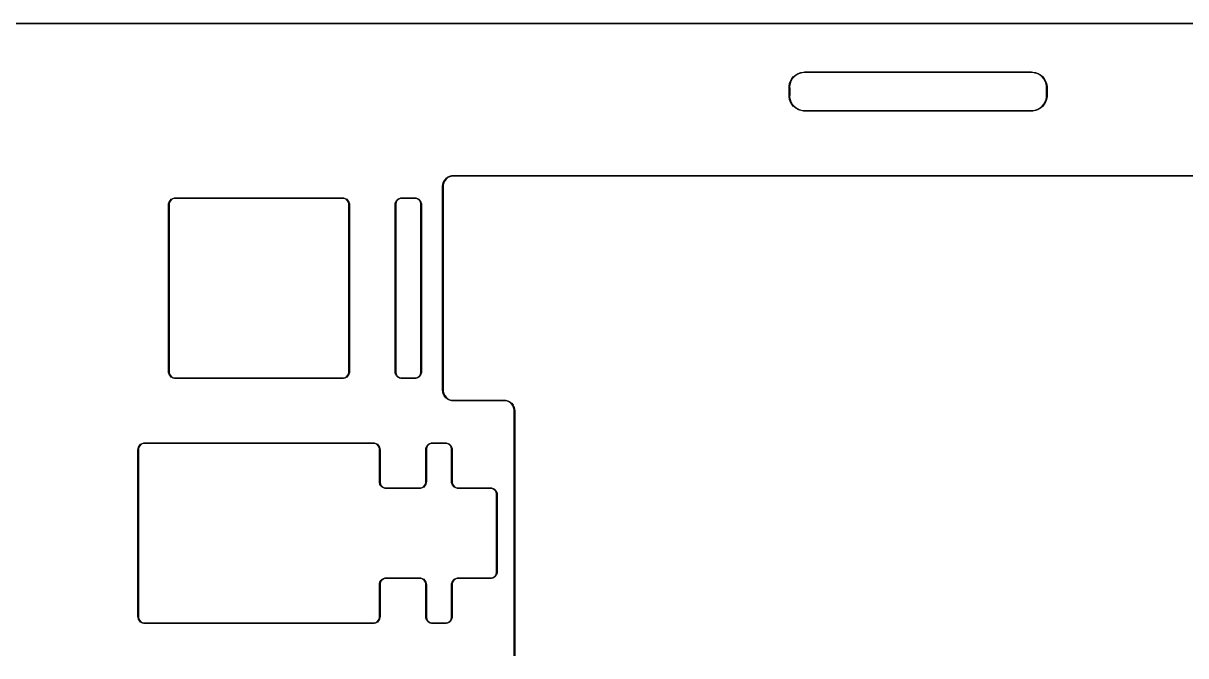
# Model space of a CAD drawing. Extents: x 42 to 403, y -185 to -87.
# Drawn here: x 127.6 to 217.9, y -135.9 to -86.7 of the extents above; entities that cross this region are included whole.
import ezdxf

# ---------------------------------------------------------------- set-up
doc = ezdxf.new("R2010")
doc.units = 0
doc.layers.add('BLACK', color=7, linetype='CONTINUOUS')

msp = doc.modelspace()

# ---------------------------------------------------------------- linework, layer by layer
at = {"layer": 'BLACK', "linetype": 'CONTINUOUS'}
for p, q in [((44.5995, -86.7), (399.601, -86.7)), ((399.601, -86.75), (44.5995, -86.75)), ((187.12, -91.3944), (187.191, -91.1975)), ((187.191, -91.1975), (187.193, -91.1961)), ((187.193, -91.1943), (187.298, -91.0128)), ((187.193, -91.1961), (187.193, -91.1943)), ((187.331, -91.0343), (187.228, -91.2128)), ((187.298, -91.0128), (187.299, -91.0117)), ((187.299, -91.0117), (187.3, -91.0099)), ((187.3, -91.0099), (187.434, -90.8493)), ((187.464, -90.8764), (187.331, -91.0343)), ((187.434, -90.8493), (187.436, -90.8485)), ((187.436, -90.8485), (187.437, -90.8469)), ((187.437, -90.8469), (187.597, -90.7121)), ((187.622, -90.7439), (187.464, -90.8764)), ((187.597, -90.7121), (187.599, -90.7116)), ((187.599, -90.7116), (187.6, -90.7101)), ((187.6, -90.7101), (187.782, -90.6053)), ((187.8, -90.6409), (187.622, -90.7439)), ((187.782, -90.6053), (187.784, -90.6051)), ((187.784, -90.6051), (187.785, -90.6039)), ((187.785, -90.6039), (187.982, -90.5322)), ((187.994, -90.5704), (187.8, -90.6409)), ((187.982, -90.5322), (187.984, -90.5323)), ((187.984, -90.5323), (187.985, -90.5313)), ((187.985, -90.5313), (188.192, -90.4949)), ((188.197, -90.5345), (187.994, -90.5704)), ((188.192, -90.4949), (188.193, -90.4952)), ((188.193, -90.4952), (188.195, -90.4946)), ((188.195, -90.4946), (188.287, -90.4927)), ((188.288, -90.5327), (188.197, -90.5345)), ((188.287, -90.4927), (188.3, -90.4875)), ((188.3, -90.5375), (188.288, -90.5327)), ((188.3, -90.4875), (205.9, -90.4875)), ((205.9, -90.5375), (188.3, -90.5375)), ((205.9, -90.4875), (205.913, -90.4927)), ((205.912, -90.5327), (205.9, -90.5375)), ((206.003, -90.5345), (205.912, -90.5327)), ((205.913, -90.4927), (206.005, -90.4946)), ((206.206, -90.5704), (206.003, -90.5345)), ((206.005, -90.4946), (206.007, -90.4952)), ((206.007, -90.4952), (206.008, -90.4949)), ((206.008, -90.4949), (206.215, -90.5313)), ((206.4, -90.6409), (206.206, -90.5704)), ((206.215, -90.5313), (206.216, -90.5323)), ((206.216, -90.5323), (206.218, -90.5322)), ((206.218, -90.5322), (206.415, -90.6039)), ((206.578, -90.7439), (206.4, -90.6409)), ((206.415, -90.6039), (206.416, -90.6051)), ((206.416, -90.6051), (206.418, -90.6053)), ((206.418, -90.6053), (206.6, -90.7101)), ((206.736, -90.8764), (206.578, -90.7439)), ((206.6, -90.7101), (206.601, -90.7116)), ((206.601, -90.7116), (206.603, -90.7121)), ((206.603, -90.7121), (206.763, -90.8469)), ((206.869, -91.0343), (206.736, -90.8764)), ((206.763, -90.8469), (206.764, -90.8485)), ((206.764, -90.8485), (206.766, -90.8493)), ((206.766, -90.8493), (206.9, -91.0099)), ((206.972, -91.2128), (206.869, -91.0343)), ((206.9, -91.0099), (206.901, -91.0117)), ((206.901, -91.0117), (206.902, -91.0128)), ((206.902, -91.0128), (207.007, -91.1943)), ((207.007, -91.1943), (207.007, -91.1961)), ((207.007, -91.1961), (207.009, -91.1975)), ((207.009, -91.1975), (207.08, -91.3944)), ((187.075, -91.7125), (187.08, -91.6998)), ((187.075, -92.3125), (187.075, -91.7125)), ((187.08, -91.6998), (187.082, -91.6073)), ((187.082, -91.6042), (187.119, -91.3978)), ((187.083, -91.6058), (187.082, -91.6042)), ((187.082, -91.6073), (187.083, -91.6058)), ((187.119, -91.3978), (187.12, -91.3963)), ((187.12, -91.3963), (187.12, -91.3944)), ((187.122, -91.6096), (187.12, -91.701)), ((187.12, -91.701), (187.125, -91.7125)), ((187.158, -91.4065), (187.122, -91.6096)), ((187.125, -91.7125), (187.125, -92.3125)), ((187.228, -91.2128), (187.158, -91.4065)), ((207.042, -91.4065), (206.972, -91.2128)), ((207.078, -91.6096), (207.042, -91.4065)), ((207.075, -91.7125), (207.08, -91.701)), ((207.075, -92.3125), (207.075, -91.7125)), ((207.08, -91.701), (207.078, -91.6096)), ((207.08, -91.3944), (207.08, -91.3963)), ((207.08, -91.3963), (207.081, -91.3978)), ((207.081, -91.3978), (207.118, -91.6042)), ((207.118, -91.6042), (207.117, -91.6058)), ((207.117, -91.6058), (207.118, -91.6073)), ((207.118, -91.6073), (207.12, -91.6998)), ((207.12, -91.6998), (207.125, -91.7125)), ((207.125, -91.7125), (207.125, -92.3125)), ((187.08, -92.3252), (187.075, -92.3125)), ((187.082, -92.4177), (187.08, -92.3252)), ((187.083, -92.4192), (187.082, -92.4177)), ((187.082, -92.4208), (187.083, -92.4192)), ((187.119, -92.6272), (187.082, -92.4208)), ((187.12, -92.6287), (187.119, -92.6272)), ((187.125, -92.3125), (187.12, -92.324)), ((187.12, -92.324), (187.122, -92.4154)), ((187.12, -92.6306), (187.12, -92.6287)), ((187.191, -92.8275), (187.12, -92.6306)), ((187.122, -92.4154), (187.158, -92.6185)), ((187.158, -92.6185), (187.228, -92.8122)), ((187.193, -92.8289), (187.191, -92.8275)), ((187.193, -92.8307), (187.193, -92.8289)), ((187.298, -93.0122), (187.193, -92.8307)), ((187.228, -92.8122), (187.331, -92.9907)), ((187.299, -93.0133), (187.298, -93.0122)), ((187.3, -93.0151), (187.299, -93.0133)), ((187.434, -93.1757), (187.3, -93.0151)), ((187.331, -92.9907), (187.464, -93.1486)), ((206.736, -93.1486), (206.869, -92.9907)), ((206.9, -93.0151), (206.766, -93.1757)), ((206.869, -92.9907), (206.972, -92.8122)), ((206.901, -93.0133), (206.9, -93.0151)), ((206.902, -93.0122), (206.901, -93.0133)), ((207.007, -92.8307), (206.902, -93.0122)), ((206.972, -92.8122), (207.042, -92.6185)), ((207.009, -92.8275), (207.007, -92.8289)), ((207.007, -92.8289), (207.007, -92.8307)), ((207.08, -92.6306), (207.009, -92.8275)), ((207.042, -92.6185), (207.078, -92.4154)), ((207.08, -92.324), (207.075, -92.3125)), ((207.078, -92.4154), (207.08, -92.324)), ((207.081, -92.6272), (207.08, -92.6287)), ((207.08, -92.6287), (207.08, -92.6306)), ((207.118, -92.4208), (207.081, -92.6272)), ((207.118, -92.4177), (207.117, -92.4192)), ((207.117, -92.4192), (207.118, -92.4208)), ((207.12, -92.3252), (207.118, -92.4177)), ((207.125, -92.3125), (207.12, -92.3252)), ((187.436, -93.1765), (187.434, -93.1757)), ((187.437, -93.1781), (187.436, -93.1765)), ((187.597, -93.3129), (187.437, -93.1781)), ((187.464, -93.1486), (187.622, -93.2811)), ((187.599, -93.3134), (187.597, -93.3129)), ((187.6, -93.3149), (187.599, -93.3134)), ((187.782, -93.4197), (187.6, -93.3149)), ((187.622, -93.2811), (187.8, -93.3841)), ((187.784, -93.4199), (187.782, -93.4197)), ((187.785, -93.4211), (187.784, -93.4199)), ((187.982, -93.4928), (187.785, -93.4211)), ((187.8, -93.3841), (187.994, -93.4546)), ((187.984, -93.4927), (187.982, -93.4928)), ((187.985, -93.4937), (187.984, -93.4927)), ((188.192, -93.5301), (187.985, -93.4937)), ((187.994, -93.4546), (188.197, -93.4905)), ((188.193, -93.5298), (188.192, -93.5301)), ((188.195, -93.5304), (188.193, -93.5298)), ((188.287, -93.5323), (188.195, -93.5304)), ((188.197, -93.4905), (188.288, -93.4923)), ((188.3, -93.5375), (188.287, -93.5323)), ((188.288, -93.4923), (188.3, -93.4875)), ((188.3, -93.4875), (205.9, -93.4875)), ((205.9, -93.5375), (188.3, -93.5375)), ((205.9, -93.4875), (205.912, -93.4923)), ((205.913, -93.5323), (205.9, -93.5375)), ((205.912, -93.4923), (206.003, -93.4905)), ((206.005, -93.5304), (205.913, -93.5323)), ((206.003, -93.4905), (206.206, -93.4546)), ((206.007, -93.5298), (206.005, -93.5304)), ((206.008, -93.5301), (206.007, -93.5298)), ((206.215, -93.4937), (206.008, -93.5301)), ((206.206, -93.4546), (206.4, -93.3841)), ((206.216, -93.4927), (206.215, -93.4937)), ((206.218, -93.4928), (206.216, -93.4927)), ((206.415, -93.4211), (206.218, -93.4928)), ((206.4, -93.3841), (206.578, -93.2811)), ((206.416, -93.4199), (206.415, -93.4211)), ((206.418, -93.4197), (206.416, -93.4199)), ((206.6, -93.3149), (206.418, -93.4197)), ((206.578, -93.2811), (206.736, -93.1486)), ((206.601, -93.3134), (206.6, -93.3149)), ((206.603, -93.3129), (206.601, -93.3134)), ((206.763, -93.1781), (206.603, -93.3129)), ((206.764, -93.1765), (206.763, -93.1781)), ((206.766, -93.1757), (206.764, -93.1765)), ((160.168, -99.3496), (160.17, -99.2728)), ((160.17, -99.2728), (160.171, -99.2709)), ((160.171, -99.2689), (160.21, -99.0951)), ((160.171, -99.2709), (160.171, -99.2689)), ((160.21, -99.2759), (160.208, -99.3512)), ((160.21, -99.0951), (160.212, -99.0932)), ((160.249, -99.1062), (160.21, -99.2759)), ((160.212, -99.0908), (160.289, -98.9302)), ((160.212, -99.0932), (160.212, -99.0908)), ((160.324, -98.9496), (160.249, -99.1062)), ((160.289, -98.9302), (160.291, -98.9286)), ((160.291, -98.9264), (160.403, -98.787)), ((160.291, -98.9286), (160.291, -98.9264)), ((160.432, -98.8137), (160.324, -98.9496)), ((160.403, -98.787), (160.405, -98.7859)), ((160.405, -98.7859), (160.406, -98.7838)), ((160.406, -98.7838), (160.545, -98.6727)), ((160.568, -98.7053), (160.432, -98.8137)), ((160.545, -98.6727), (160.547, -98.672)), ((160.547, -98.672), (160.549, -98.6703)), ((160.549, -98.6703), (160.71, -98.5929)), ((160.725, -98.6299), (160.568, -98.7053)), ((160.71, -98.5929), (160.712, -98.5928)), ((160.712, -98.5928), (160.714, -98.5914)), ((160.714, -98.5914), (160.888, -98.5518)), ((160.895, -98.5912), (160.725, -98.6299)), ((160.888, -98.5518), (160.89, -98.5521)), ((160.89, -98.5521), (160.892, -98.5513)), ((160.892, -98.5513), (160.968, -98.5491)), ((160.97, -98.5891), (160.895, -98.5912)), ((160.968, -98.5491), (160.981, -98.5437)), ((160.981, -98.5938), (160.97, -98.5891)), ((160.981, -98.5437), (368.944, -98.5437)), ((368.944, -98.5938), (160.981, -98.5938)), ((160.162, -99.3625), (160.168, -99.3496)), ((160.162, -115.237), (160.162, -99.3625)), ((160.208, -99.3512), (160.212, -99.3625)), ((160.212, -99.3625), (160.212, -115.237)), ((138.875, -100.8), (138.88, -100.787)), ((138.875, -113.8), (138.875, -100.8)), ((138.88, -100.787), (138.882, -100.734)), ((138.882, -100.729), (138.916, -100.603)), ((138.883, -100.732), (138.882, -100.729)), ((138.882, -100.734), (138.883, -100.732)), ((138.916, -100.603), (138.918, -100.6)), ((138.918, -100.598), (138.984, -100.484)), ((138.918, -100.6), (138.918, -100.598)), ((138.922, -100.737), (138.92, -100.789)), ((138.92, -100.789), (138.925, -100.8)), ((138.954, -100.615), (138.922, -100.737)), ((138.925, -100.8), (138.925, -113.8)), ((139.017, -100.506), (138.954, -100.615)), ((138.984, -100.484), (138.986, -100.482)), ((138.986, -100.482), (138.987, -100.48)), ((138.987, -100.48), (139.08, -100.387)), ((139.106, -100.417), (139.017, -100.506)), ((139.08, -100.387), (139.082, -100.386)), ((139.082, -100.386), (139.084, -100.384)), ((139.084, -100.384), (139.198, -100.318)), ((139.215, -100.354), (139.106, -100.417)), ((139.198, -100.318), (139.2, -100.318)), ((139.2, -100.318), (139.203, -100.316)), ((139.203, -100.316), (139.329, -100.282)), ((139.337, -100.322), (139.215, -100.354)), ((139.329, -100.282), (139.332, -100.283)), ((139.332, -100.283), (139.334, -100.282)), ((139.334, -100.282), (139.387, -100.28)), ((139.389, -100.32), (139.337, -100.322)), ((139.387, -100.28), (139.4, -100.275)), ((139.4, -100.325), (139.389, -100.32)), ((139.4, -100.275), (152.4, -100.275)), ((152.4, -100.325), (139.4, -100.325)), ((152.4, -100.275), (152.413, -100.28)), ((152.411, -100.32), (152.4, -100.325)), ((152.463, -100.322), (152.411, -100.32)), ((152.413, -100.28), (152.466, -100.282)), ((152.585, -100.354), (152.463, -100.322)), ((152.466, -100.282), (152.468, -100.283)), ((152.468, -100.283), (152.471, -100.282)), ((152.471, -100.282), (152.597, -100.316)), ((152.694, -100.417), (152.585, -100.354)), ((152.597, -100.316), (152.6, -100.318)), ((152.6, -100.318), (152.602, -100.318)), ((152.602, -100.318), (152.716, -100.384)), ((152.783, -100.506), (152.694, -100.417)), ((152.716, -100.384), (152.718, -100.386)), ((152.718, -100.386), (152.72, -100.387)), ((152.72, -100.387), (152.813, -100.48)), ((152.846, -100.615), (152.783, -100.506)), ((152.813, -100.48), (152.814, -100.482)), ((152.814, -100.482), (152.816, -100.484)), ((152.816, -100.484), (152.882, -100.598)), ((152.878, -100.737), (152.846, -100.615)), ((152.875, -100.8), (152.88, -100.789)), ((152.875, -113.8), (152.875, -100.8)), ((152.88, -100.789), (152.878, -100.737)), ((152.882, -100.598), (152.882, -100.6)), ((152.882, -100.6), (152.884, -100.603)), ((152.884, -100.603), (152.918, -100.729)), ((152.918, -100.729), (152.917, -100.732)), ((152.917, -100.732), (152.918, -100.734)), ((152.918, -100.734), (152.92, -100.787)), ((152.92, -100.787), (152.925, -100.8)), ((152.925, -100.8), (152.925, -113.8)), ((156.475, -100.8), (156.48, -100.787)), ((156.475, -113.8), (156.475, -100.8)), ((156.48, -100.787), (156.482, -100.734)), ((156.482, -100.729), (156.516, -100.603)), ((156.483, -100.732), (156.482, -100.729)), ((156.482, -100.734), (156.483, -100.732)), ((156.516, -100.603), (156.518, -100.6)), ((156.518, -100.598), (156.584, -100.484)), ((156.518, -100.6), (156.518, -100.598)), ((156.522, -100.737), (156.52, -100.789)), ((156.52, -100.789), (156.525, -100.8)), ((156.554, -100.615), (156.522, -100.737)), ((156.525, -100.8), (156.525, -113.8)), ((156.617, -100.506), (156.554, -100.615)), ((156.584, -100.484), (156.586, -100.482)), ((156.586, -100.482), (156.587, -100.48)), ((156.587, -100.48), (156.68, -100.387)), ((156.706, -100.417), (156.617, -100.506)), ((156.68, -100.387), (156.682, -100.386)), ((156.682, -100.386), (156.684, -100.384)), ((156.684, -100.384), (156.798, -100.318)), ((156.815, -100.354), (156.706, -100.417)), ((156.798, -100.318), (156.8, -100.318)), ((156.8, -100.318), (156.803, -100.316)), ((156.803, -100.316), (156.929, -100.282)), ((156.937, -100.322), (156.815, -100.354)), ((156.929, -100.282), (156.932, -100.283)), ((156.932, -100.283), (156.934, -100.282)), ((156.934, -100.282), (156.987, -100.28)), ((156.989, -100.32), (156.937, -100.322)), ((156.987, -100.28), (157, -100.275)), ((157, -100.325), (156.989, -100.32)), ((157, -100.275), (158, -100.275)), ((158, -100.325), (157, -100.325)), ((158, -100.275), (158.013, -100.28)), ((158.011, -100.32), (158, -100.325)), ((158.063, -100.322), (158.011, -100.32)), ((158.013, -100.28), (158.066, -100.282)), ((158.185, -100.354), (158.063, -100.322)), ((158.066, -100.282), (158.068, -100.283)), ((158.068, -100.283), (158.071, -100.282)), ((158.071, -100.282), (158.197, -100.316)), ((158.294, -100.417), (158.185, -100.354)), ((158.197, -100.316), (158.2, -100.318)), ((158.2, -100.318), (158.202, -100.318)), ((158.202, -100.318), (158.316, -100.384)), ((158.383, -100.506), (158.294, -100.417)), ((158.316, -100.384), (158.318, -100.386)), ((158.318, -100.386), (158.32, -100.387)), ((158.32, -100.387), (158.413, -100.48)), ((158.446, -100.615), (158.383, -100.506)), ((158.413, -100.48), (158.414, -100.482)), ((158.414, -100.482), (158.416, -100.484)), ((158.416, -100.484), (158.482, -100.598)), ((158.478, -100.737), (158.446, -100.615)), ((158.475, -100.8), (158.48, -100.789)), ((158.475, -113.8), (158.475, -100.8)), ((158.48, -100.789), (158.478, -100.737)), ((158.482, -100.598), (158.482, -100.6)), ((158.482, -100.6), (158.484, -100.603)), ((158.484, -100.603), (158.518, -100.729)), ((158.518, -100.729), (158.517, -100.732)), ((158.517, -100.732), (158.518, -100.734)), ((158.518, -100.734), (158.52, -100.787)), ((158.52, -100.787), (158.525, -100.8)), ((158.525, -100.8), (158.525, -113.8)), ((138.88, -113.813), (138.875, -113.8)), ((138.882, -113.866), (138.88, -113.813)), ((138.883, -113.868), (138.882, -113.866)), ((138.882, -113.871), (138.883, -113.868)), ((138.916, -113.997), (138.882, -113.871)), ((138.918, -114), (138.916, -113.997)), ((138.918, -114.002), (138.918, -114)), ((138.984, -114.116), (138.918, -114.002)), ((138.925, -113.8), (138.92, -113.811)), ((138.92, -113.811), (138.922, -113.863)), ((138.922, -113.863), (138.954, -113.985)), ((138.954, -113.985), (139.017, -114.094)), ((138.986, -114.118), (138.984, -114.116)), ((138.987, -114.12), (138.986, -114.118)), ((139.08, -114.213), (138.987, -114.12)), ((139.017, -114.094), (139.106, -114.183)), ((139.082, -114.214), (139.08, -114.213)), ((139.084, -114.216), (139.082, -114.214)), ((139.198, -114.282), (139.084, -114.216)), ((139.106, -114.183), (139.215, -114.246)), ((139.2, -114.282), (139.198, -114.282)), ((139.203, -114.284), (139.2, -114.282)), ((139.329, -114.318), (139.203, -114.284)), ((139.215, -114.246), (139.337, -114.278)), ((139.332, -114.317), (139.329, -114.318)), ((139.334, -114.318), (139.332, -114.317)), ((139.387, -114.32), (139.334, -114.318)), ((139.337, -114.278), (139.389, -114.28)), ((139.4, -114.325), (139.387, -114.32)), ((139.389, -114.28), (139.4, -114.275)), ((139.4, -114.275), (152.4, -114.275)), ((152.4, -114.325), (139.4, -114.325)), ((152.4, -114.275), (152.411, -114.28)), ((152.413, -114.32), (152.4, -114.325)), ((152.411, -114.28), (152.463, -114.278)), ((152.466, -114.318), (152.413, -114.32)), ((152.463, -114.278), (152.585, -114.246)), ((152.468, -114.317), (152.466, -114.318)), ((152.471, -114.318), (152.468, -114.317)), ((152.597, -114.284), (152.471, -114.318)), ((152.585, -114.246), (152.694, -114.183)), ((152.6, -114.282), (152.597, -114.284)), ((152.602, -114.282), (152.6, -114.282)), ((152.716, -114.216), (152.602, -114.282)), ((152.694, -114.183), (152.783, -114.094)), ((152.718, -114.214), (152.716, -114.216)), ((152.72, -114.213), (152.718, -114.214)), ((152.813, -114.12), (152.72, -114.213)), ((152.783, -114.094), (152.846, -113.985)), ((152.814, -114.118), (152.813, -114.12)), ((152.816, -114.116), (152.814, -114.118)), ((152.882, -114.002), (152.816, -114.116)), ((152.846, -113.985), (152.878, -113.863)), ((152.88, -113.811), (152.875, -113.8)), ((152.878, -113.863), (152.88, -113.811)), ((152.884, -113.997), (152.882, -114)), ((152.882, -114), (152.882, -114.002)), ((152.918, -113.871), (152.884, -113.997)), ((152.918, -113.866), (152.917, -113.868)), ((152.917, -113.868), (152.918, -113.871)), ((152.92, -113.813), (152.918, -113.866)), ((152.925, -113.8), (152.92, -113.813)), ((156.48, -113.813), (156.475, -113.8)), ((156.482, -113.866), (156.48, -113.813)), ((156.483, -113.868), (156.482, -113.866)), ((156.482, -113.871), (156.483, -113.868)), ((156.516, -113.997), (156.482, -113.871)), ((156.518, -114), (156.516, -113.997)), ((156.518, -114.002), (156.518, -114)), ((156.584, -114.116), (156.518, -114.002)), ((156.525, -113.8), (156.52, -113.811)), ((156.52, -113.811), (156.522, -113.863)), ((156.522, -113.863), (156.554, -113.985)), ((156.554, -113.985), (156.617, -114.094)), ((156.586, -114.118), (156.584, -114.116)), ((156.587, -114.12), (156.586, -114.118)), ((156.68, -114.213), (156.587, -114.12)), ((156.617, -114.094), (156.706, -114.183)), ((156.682, -114.214), (156.68, -114.213)), ((156.684, -114.216), (156.682, -114.214)), ((156.798, -114.282), (156.684, -114.216)), ((156.706, -114.183), (156.815, -114.246)), ((156.8, -114.282), (156.798, -114.282)), ((156.803, -114.284), (156.8, -114.282)), ((156.929, -114.318), (156.803, -114.284)), ((156.815, -114.246), (156.937, -114.278)), ((156.932, -114.317), (156.929, -114.318)), ((156.934, -114.318), (156.932, -114.317)), ((156.987, -114.32), (156.934, -114.318)), ((156.937, -114.278), (156.989, -114.28)), ((157, -114.325), (156.987, -114.32)), ((156.989, -114.28), (157, -114.275)), ((157, -114.275), (158, -114.275)), ((158, -114.325), (157, -114.325)), ((158, -114.275), (158.011, -114.28)), ((158.013, -114.32), (158, -114.325)), ((158.011, -114.28), (158.063, -114.278)), ((158.066, -114.318), (158.013, -114.32)), ((158.063, -114.278), (158.185, -114.246)), ((158.068, -114.317), (158.066, -114.318)), ((158.071, -114.318), (158.068, -114.317)), ((158.197, -114.284), (158.071, -114.318)), ((158.185, -114.246), (158.294, -114.183)), ((158.2, -114.282), (158.197, -114.284)), ((158.202, -114.282), (158.2, -114.282)), ((158.316, -114.216), (158.202, -114.282)), ((158.294, -114.183), (158.383, -114.094)), ((158.318, -114.214), (158.316, -114.216)), ((158.32, -114.213), (158.318, -114.214)), ((158.413, -114.12), (158.32, -114.213)), ((158.383, -114.094), (158.446, -113.985)), ((158.414, -114.118), (158.413, -114.12)), ((158.416, -114.116), (158.414, -114.118)), ((158.482, -114.002), (158.416, -114.116)), ((158.446, -113.985), (158.478, -113.863)), ((158.48, -113.811), (158.475, -113.8)), ((158.478, -113.863), (158.48, -113.811)), ((158.484, -113.997), (158.482, -114)), ((158.482, -114), (158.482, -114.002)), ((158.518, -113.871), (158.484, -113.997)), ((158.518, -113.866), (158.517, -113.868)), ((158.517, -113.868), (158.518, -113.871)), ((158.52, -113.813), (158.518, -113.866)), ((158.525, -113.8), (158.52, -113.813)), ((160.168, -115.25), (160.162, -115.237)), ((160.17, -115.327), (160.168, -115.25)), ((160.171, -115.329), (160.17, -115.327)), ((160.171, -115.331), (160.171, -115.329)), ((160.21, -115.505), (160.171, -115.331)), ((160.212, -115.237), (160.208, -115.249)), ((160.208, -115.249), (160.21, -115.324)), ((160.21, -115.324), (160.249, -115.494)), ((160.212, -115.507), (160.21, -115.505)), ((160.212, -115.509), (160.212, -115.507)), ((160.289, -115.67), (160.212, -115.509)), ((160.249, -115.494), (160.324, -115.65)), ((160.291, -115.671), (160.289, -115.67)), ((160.291, -115.674), (160.291, -115.671)), ((160.403, -115.813), (160.291, -115.674)), ((160.324, -115.65), (160.432, -115.786)), ((160.405, -115.814), (160.403, -115.813)), ((160.406, -115.816), (160.405, -115.814)), ((160.545, -115.927), (160.406, -115.816)), ((160.432, -115.786), (160.568, -115.895)), ((160.547, -115.928), (160.545, -115.927)), ((160.549, -115.93), (160.547, -115.928)), ((160.71, -116.007), (160.549, -115.93)), ((160.568, -115.895), (160.725, -115.97)), ((160.712, -116.007), (160.71, -116.007)), ((160.714, -116.009), (160.712, -116.007)), ((160.888, -116.048), (160.714, -116.009)), ((160.725, -115.97), (160.895, -116.009)), ((160.89, -116.048), (160.888, -116.048)), ((160.892, -116.049), (160.89, -116.048)), ((160.968, -116.051), (160.892, -116.049)), ((160.895, -116.009), (160.97, -116.011)), ((160.981, -116.056), (160.968, -116.051)), ((160.97, -116.011), (160.981, -116.006)), ((160.981, -116.006), (164.95, -116.006)), ((164.95, -116.056), (160.981, -116.056)), ((164.95, -116.006), (164.963, -116.012)), ((164.961, -116.052), (164.95, -116.056)), ((165.037, -116.054), (164.961, -116.052)), ((164.963, -116.012), (165.04, -116.014)), ((165.206, -116.092), (165.037, -116.054)), ((165.04, -116.014), (165.042, -116.015)), ((165.042, -116.015), (165.044, -116.014)), ((165.044, -116.014), (165.217, -116.054)), ((165.363, -116.168), (165.206, -116.092)), ((165.217, -116.054), (165.219, -116.055)), ((165.219, -116.055), (165.222, -116.055)), ((165.222, -116.055), (165.382, -116.133)), ((165.499, -116.276), (165.363, -116.168)), ((165.382, -116.133), (165.384, -116.135)), ((165.384, -116.135), (165.386, -116.135)), ((165.386, -116.135), (165.525, -116.246)), ((165.607, -116.412), (165.499, -116.276)), ((165.525, -116.246), (165.527, -116.248)), ((165.527, -116.248), (165.529, -116.249)), ((165.529, -116.249), (165.64, -116.389)), ((165.683, -116.569), (165.607, -116.412)), ((165.64, -116.389), (165.64, -116.391)), ((165.64, -116.391), (165.642, -116.393)), ((165.642, -116.393), (165.72, -116.553)), ((165.721, -116.738), (165.683, -116.569)), ((165.719, -116.825), (165.723, -116.814)), ((165.719, -135.875), (165.719, -116.825)), ((165.72, -116.553), (165.72, -116.556)), ((165.72, -116.556), (165.721, -116.558)), ((165.721, -116.558), (165.761, -116.731)), ((165.723, -116.814), (165.721, -116.738)), ((165.761, -116.731), (165.76, -116.733)), ((165.76, -116.733), (165.761, -116.735)), ((165.761, -116.735), (165.763, -116.812)), ((165.763, -116.812), (165.769, -116.825)), ((165.769, -116.825), (165.769, -135.875)), ((136.494, -119.85), (136.499, -119.837)), ((136.494, -132.85), (136.494, -119.85)), ((136.499, -119.837), (136.501, -119.784)), ((136.501, -119.779), (136.535, -119.653)), ((136.502, -119.782), (136.501, -119.779)), ((136.501, -119.784), (136.502, -119.782)), ((136.535, -119.653), (136.537, -119.65)), ((136.537, -119.648), (136.603, -119.534)), ((136.537, -119.65), (136.537, -119.648)), ((136.54, -119.787), (136.539, -119.839)), ((136.539, -119.839), (136.544, -119.85)), ((136.573, -119.665), (136.54, -119.787)), ((136.544, -119.85), (136.544, -132.85)), ((136.636, -119.556), (136.573, -119.665)), ((136.603, -119.534), (136.605, -119.532)), ((136.605, -119.532), (136.606, -119.53)), ((136.606, -119.53), (136.699, -119.437)), ((136.725, -119.467), (136.636, -119.556)), ((136.699, -119.437), (136.701, -119.436)), ((136.701, -119.436), (136.703, -119.434)), ((136.703, -119.434), (136.816, -119.368)), ((136.834, -119.404), (136.725, -119.467)), ((136.816, -119.368), (136.819, -119.368)), ((136.819, -119.368), (136.821, -119.366)), ((136.821, -119.366), (136.948, -119.332)), ((136.956, -119.372), (136.834, -119.404)), ((136.948, -119.332), (136.95, -119.333)), ((136.95, -119.333), (136.953, -119.332)), ((136.953, -119.332), (137.006, -119.33)), ((137.007, -119.37), (136.956, -119.372)), ((137.006, -119.33), (137.019, -119.325)), ((137.019, -119.375), (137.007, -119.37)), ((137.019, -119.325), (154.781, -119.325)), ((154.781, -119.375), (137.019, -119.375)), ((154.781, -119.325), (154.794, -119.33)), ((154.793, -119.37), (154.781, -119.375)), ((154.844, -119.372), (154.793, -119.37)), ((154.794, -119.33), (154.847, -119.332)), ((154.966, -119.404), (154.844, -119.372)), ((154.847, -119.332), (154.85, -119.333)), ((154.85, -119.333), (154.852, -119.332)), ((154.852, -119.332), (154.979, -119.366)), ((155.075, -119.467), (154.966, -119.404)), ((154.979, -119.366), (154.981, -119.368)), ((154.981, -119.368), (154.984, -119.368)), ((154.984, -119.368), (155.097, -119.434)), ((155.164, -119.556), (155.075, -119.467)), ((155.097, -119.434), (155.099, -119.436)), ((155.099, -119.436), (155.101, -119.437)), ((155.101, -119.437), (155.194, -119.53)), ((155.227, -119.665), (155.164, -119.556)), ((155.194, -119.53), (155.195, -119.532)), ((155.195, -119.532), (155.197, -119.534)), ((155.197, -119.534), (155.263, -119.648)), ((155.26, -119.787), (155.227, -119.665)), ((155.256, -119.85), (155.261, -119.839)), ((155.256, -122.35), (155.256, -119.85)), ((155.261, -119.839), (155.26, -119.787)), ((155.263, -119.648), (155.263, -119.65)), ((155.263, -119.65), (155.265, -119.653)), ((155.265, -119.653), (155.299, -119.779)), ((155.299, -119.779), (155.298, -119.782)), ((155.298, -119.782), (155.299, -119.784)), ((155.299, -119.784), (155.301, -119.837)), ((155.301, -119.837), (155.306, -119.85)), ((155.306, -119.85), (155.306, -122.35)), ((158.856, -119.85), (158.862, -119.837)), ((158.856, -122.35), (158.856, -119.85)), ((158.862, -119.837), (158.863, -119.784)), ((158.863, -119.784), (158.864, -119.782)), ((158.864, -119.779), (158.898, -119.653)), ((158.864, -119.782), (158.864, -119.779)), ((158.898, -119.653), (158.899, -119.65)), ((158.899, -119.65), (158.9, -119.648)), ((158.9, -119.648), (158.965, -119.534)), ((158.903, -119.787), (158.902, -119.839)), ((158.902, -119.839), (158.906, -119.85)), ((158.936, -119.665), (158.903, -119.787)), ((158.906, -119.85), (158.906, -122.35)), ((158.999, -119.556), (158.936, -119.665)), ((158.965, -119.534), (158.967, -119.532)), ((158.967, -119.532), (158.968, -119.53)), ((158.968, -119.53), (159.061, -119.437)), ((159.088, -119.467), (158.999, -119.556)), ((159.061, -119.437), (159.064, -119.436)), ((159.064, -119.436), (159.065, -119.434)), ((159.065, -119.434), (159.179, -119.368)), ((159.197, -119.404), (159.088, -119.467)), ((159.179, -119.368), (159.182, -119.368)), ((159.182, -119.368), (159.184, -119.366)), ((159.184, -119.366), (159.31, -119.332)), ((159.319, -119.372), (159.197, -119.404)), ((159.31, -119.332), (159.313, -119.333)), ((159.313, -119.333), (159.315, -119.332)), ((159.315, -119.332), (159.368, -119.33)), ((159.37, -119.37), (159.319, -119.372)), ((159.368, -119.33), (159.381, -119.325)), ((159.381, -119.375), (159.37, -119.37)), ((159.381, -119.325), (160.381, -119.325)), ((160.381, -119.375), (159.381, -119.375)), ((160.381, -119.325), (160.394, -119.33)), ((160.393, -119.37), (160.381, -119.375)), ((160.444, -119.372), (160.393, -119.37)), ((160.394, -119.33), (160.447, -119.332)), ((160.566, -119.404), (160.444, -119.372)), ((160.447, -119.332), (160.45, -119.333)), ((160.45, -119.333), (160.452, -119.332)), ((160.452, -119.332), (160.579, -119.366)), ((160.675, -119.467), (160.566, -119.404)), ((160.579, -119.366), (160.581, -119.368)), ((160.581, -119.368), (160.584, -119.368)), ((160.584, -119.368), (160.697, -119.434)), ((160.764, -119.556), (160.675, -119.467)), ((160.697, -119.434), (160.699, -119.436)), ((160.699, -119.436), (160.701, -119.437)), ((160.701, -119.437), (160.794, -119.53)), ((160.827, -119.665), (160.764, -119.556)), ((160.794, -119.53), (160.795, -119.532)), ((160.795, -119.532), (160.797, -119.534)), ((160.797, -119.534), (160.863, -119.648)), ((160.86, -119.787), (160.827, -119.665)), ((160.856, -119.85), (160.861, -119.839)), ((160.856, -122.35), (160.856, -119.85)), ((160.861, -119.839), (160.86, -119.787)), ((160.863, -119.648), (160.863, -119.65)), ((160.863, -119.65), (160.865, -119.653)), ((160.865, -119.653), (160.899, -119.779)), ((160.899, -119.779), (160.898, -119.782)), ((160.898, -119.782), (160.899, -119.784)), ((160.899, -119.784), (160.901, -119.837)), ((160.901, -119.837), (160.906, -119.85)), ((160.906, -119.85), (160.906, -122.35)), ((155.262, -122.363), (155.256, -122.35)), ((155.263, -122.416), (155.262, -122.363)), ((155.264, -122.418), (155.263, -122.416)), ((155.264, -122.421), (155.264, -122.418)), ((155.298, -122.547), (155.264, -122.421)), ((155.299, -122.55), (155.298, -122.547)), ((155.3, -122.552), (155.299, -122.55)), ((155.365, -122.666), (155.3, -122.552)), ((155.306, -122.35), (155.302, -122.361)), ((155.302, -122.361), (155.303, -122.413)), ((155.303, -122.413), (155.336, -122.535)), ((155.336, -122.535), (155.399, -122.644)), ((155.367, -122.668), (155.365, -122.666)), ((155.368, -122.67), (155.367, -122.668)), ((155.461, -122.763), (155.368, -122.67)), ((155.399, -122.644), (155.488, -122.733)), ((155.464, -122.764), (155.461, -122.763)), ((155.465, -122.766), (155.464, -122.764)), ((155.579, -122.832), (155.465, -122.766)), ((155.488, -122.733), (155.597, -122.796)), ((155.597, -122.796), (155.719, -122.828)), ((158.444, -122.828), (158.566, -122.796)), ((158.566, -122.796), (158.675, -122.733)), ((158.697, -122.766), (158.584, -122.832)), ((158.675, -122.733), (158.764, -122.644)), ((158.699, -122.764), (158.697, -122.766)), ((158.701, -122.763), (158.699, -122.764)), ((158.794, -122.67), (158.701, -122.763)), ((158.764, -122.644), (158.827, -122.535)), ((158.795, -122.668), (158.794, -122.67)), ((158.797, -122.666), (158.795, -122.668)), ((158.863, -122.552), (158.797, -122.666)), ((158.827, -122.535), (158.86, -122.413)), ((158.861, -122.361), (158.856, -122.35)), ((158.86, -122.413), (158.861, -122.361)), ((158.865, -122.547), (158.863, -122.55)), ((158.863, -122.55), (158.863, -122.552)), ((158.899, -122.421), (158.865, -122.547)), ((158.899, -122.416), (158.898, -122.418)), ((158.898, -122.418), (158.899, -122.421)), ((158.901, -122.363), (158.899, -122.416)), ((158.906, -122.35), (158.901, -122.363)), ((160.862, -122.363), (160.856, -122.35)), ((160.863, -122.416), (160.862, -122.363)), ((160.864, -122.418), (160.863, -122.416)), ((160.864, -122.421), (160.864, -122.418)), ((160.898, -122.547), (160.864, -122.421)), ((160.899, -122.55), (160.898, -122.547)), ((160.9, -122.552), (160.899, -122.55)), ((160.965, -122.666), (160.9, -122.552)), ((160.906, -122.35), (160.902, -122.361)), ((160.902, -122.361), (160.903, -122.413)), ((160.903, -122.413), (160.936, -122.535)), ((160.936, -122.535), (160.999, -122.644)), ((160.967, -122.668), (160.965, -122.666)), ((160.968, -122.67), (160.967, -122.668)), ((161.061, -122.763), (160.968, -122.67)), ((160.999, -122.644), (161.088, -122.733)), ((161.064, -122.764), (161.061, -122.763)), ((161.065, -122.766), (161.064, -122.764)), ((161.179, -122.832), (161.065, -122.766)), ((161.088, -122.733), (161.197, -122.796)), ((161.197, -122.796), (161.319, -122.828)), ((155.582, -122.832), (155.579, -122.832)), ((155.584, -122.834), (155.582, -122.832)), ((155.71, -122.868), (155.584, -122.834)), ((155.713, -122.867), (155.71, -122.868)), ((155.715, -122.868), (155.713, -122.867)), ((155.768, -122.87), (155.715, -122.868)), ((155.719, -122.828), (155.77, -122.83)), ((155.781, -122.875), (155.768, -122.87)), ((155.77, -122.83), (155.781, -122.825)), ((155.781, -122.825), (158.381, -122.825)), ((158.381, -122.875), (155.781, -122.875)), ((158.381, -122.825), (158.393, -122.83)), ((158.394, -122.87), (158.381, -122.875)), ((158.393, -122.83), (158.444, -122.828)), ((158.447, -122.868), (158.394, -122.87)), ((158.45, -122.867), (158.447, -122.868)), ((158.452, -122.868), (158.45, -122.867)), ((158.579, -122.834), (158.452, -122.868)), ((158.581, -122.832), (158.579, -122.834)), ((158.584, -122.832), (158.581, -122.832)), ((161.182, -122.832), (161.179, -122.832)), ((161.184, -122.834), (161.182, -122.832)), ((161.31, -122.868), (161.184, -122.834)), ((161.313, -122.867), (161.31, -122.868)), ((161.315, -122.868), (161.313, -122.867)), ((161.368, -122.87), (161.315, -122.868)), ((161.319, -122.828), (161.37, -122.83)), ((161.381, -122.875), (161.368, -122.87)), ((161.37, -122.83), (161.381, -122.825)), ((161.381, -122.825), (163.881, -122.825)), ((163.881, -122.875), (161.381, -122.875)), ((163.881, -122.825), (163.894, -122.83)), ((163.893, -122.87), (163.881, -122.875)), ((163.944, -122.872), (163.893, -122.87)), ((163.894, -122.83), (163.947, -122.832)), ((164.066, -122.904), (163.944, -122.872)), ((163.947, -122.832), (163.95, -122.833)), ((163.95, -122.833), (163.952, -122.832)), ((163.952, -122.832), (164.079, -122.866)), ((164.175, -122.967), (164.066, -122.904)), ((164.079, -122.866), (164.081, -122.868)), ((164.081, -122.868), (164.084, -122.868)), ((164.084, -122.868), (164.197, -122.934)), ((164.264, -123.056), (164.175, -122.967)), ((164.197, -122.934), (164.199, -122.936)), ((164.199, -122.936), (164.201, -122.937)), ((164.201, -122.937), (164.294, -123.03)), ((164.327, -123.165), (164.264, -123.056)), ((164.294, -123.03), (164.295, -123.032)), ((164.295, -123.032), (164.297, -123.034)), ((164.297, -123.034), (164.363, -123.148)), ((164.36, -123.287), (164.327, -123.165)), ((164.356, -123.35), (164.361, -123.339)), ((164.356, -129.35), (164.356, -123.35)), ((164.361, -123.339), (164.36, -123.287)), ((164.363, -123.148), (164.363, -123.15)), ((164.363, -123.15), (164.365, -123.153)), ((164.365, -123.153), (164.399, -123.279)), ((164.399, -123.279), (164.398, -123.282)), ((164.398, -123.282), (164.399, -123.284)), ((164.399, -123.284), (164.401, -123.337)), ((164.401, -123.337), (164.406, -123.35)), ((164.406, -123.35), (164.406, -129.35)), ((155.3, -130.148), (155.365, -130.034)), ((155.365, -130.034), (155.367, -130.032)), ((155.367, -130.032), (155.368, -130.03)), ((155.368, -130.03), (155.461, -129.937)), ((155.488, -129.967), (155.399, -130.056)), ((155.461, -129.937), (155.464, -129.936)), ((155.464, -129.936), (155.465, -129.934)), ((155.465, -129.934), (155.579, -129.868)), ((155.597, -129.904), (155.488, -129.967)), ((155.579, -129.868), (155.582, -129.868)), ((155.582, -129.868), (155.584, -129.866)), ((155.584, -129.866), (155.71, -129.832)), ((155.719, -129.872), (155.597, -129.904)), ((155.71, -129.832), (155.713, -129.833)), ((155.713, -129.833), (155.715, -129.832)), ((155.715, -129.832), (155.768, -129.83)), ((155.77, -129.87), (155.719, -129.872)), ((155.768, -129.83), (155.781, -129.825)), ((155.781, -129.875), (155.77, -129.87)), ((155.781, -129.825), (158.381, -129.825)), ((158.381, -129.875), (155.781, -129.875)), ((158.381, -129.825), (158.394, -129.83)), ((158.393, -129.87), (158.381, -129.875)), ((158.444, -129.872), (158.393, -129.87)), ((158.394, -129.83), (158.447, -129.832)), ((158.566, -129.904), (158.444, -129.872)), ((158.447, -129.832), (158.45, -129.833)), ((158.45, -129.833), (158.452, -129.832)), ((158.452, -129.832), (158.579, -129.866)), ((158.675, -129.967), (158.566, -129.904)), ((158.579, -129.866), (158.581, -129.868)), ((158.581, -129.868), (158.584, -129.868)), ((158.584, -129.868), (158.697, -129.934)), ((158.764, -130.056), (158.675, -129.967)), ((158.697, -129.934), (158.699, -129.936)), ((158.699, -129.936), (158.701, -129.937)), ((158.701, -129.937), (158.794, -130.03)), ((158.794, -130.03), (158.795, -130.032)), ((158.795, -130.032), (158.797, -130.034)), ((158.797, -130.034), (158.863, -130.148)), ((160.9, -130.148), (160.965, -130.034)), ((160.965, -130.034), (160.967, -130.032)), ((160.967, -130.032), (160.968, -130.03)), ((160.968, -130.03), (161.061, -129.937)), ((161.088, -129.967), (160.999, -130.056)), ((161.061, -129.937), (161.064, -129.936)), ((161.064, -129.936), (161.065, -129.934)), ((161.065, -129.934), (161.179, -129.868)), ((161.197, -129.904), (161.088, -129.967)), ((161.179, -129.868), (161.182, -129.868)), ((161.182, -129.868), (161.184, -129.866)), ((161.184, -129.866), (161.31, -129.832)), ((161.319, -129.872), (161.197, -129.904)), ((161.31, -129.832), (161.313, -129.833)), ((161.313, -129.833), (161.315, -129.832)), ((161.315, -129.832), (161.368, -129.83)), ((161.37, -129.87), (161.319, -129.872)), ((161.368, -129.83), (161.381, -129.825)), ((161.381, -129.875), (161.37, -129.87)), ((161.381, -129.825), (163.881, -129.825)), ((163.881, -129.875), (161.381, -129.875)), ((163.881, -129.825), (163.893, -129.83)), ((163.894, -129.87), (163.881, -129.875)), ((163.893, -129.83), (163.944, -129.828)), ((163.947, -129.868), (163.894, -129.87)), ((163.944, -129.828), (164.066, -129.796)), ((163.95, -129.867), (163.947, -129.868)), ((163.952, -129.868), (163.95, -129.867)), ((164.079, -129.834), (163.952, -129.868)), ((164.066, -129.796), (164.175, -129.733)), ((164.081, -129.832), (164.079, -129.834)), ((164.084, -129.832), (164.081, -129.832)), ((164.197, -129.766), (164.084, -129.832)), ((164.175, -129.733), (164.264, -129.644)), ((164.199, -129.764), (164.197, -129.766)), ((164.201, -129.763), (164.199, -129.764)), ((164.294, -129.67), (164.201, -129.763)), ((164.264, -129.644), (164.327, -129.535)), ((164.295, -129.668), (164.294, -129.67)), ((164.297, -129.666), (164.295, -129.668)), ((164.363, -129.552), (164.297, -129.666)), ((164.327, -129.535), (164.36, -129.413)), ((164.361, -129.361), (164.356, -129.35)), ((164.36, -129.413), (164.361, -129.361)), ((164.365, -129.547), (164.363, -129.55)), ((164.363, -129.55), (164.363, -129.552)), ((164.399, -129.421), (164.365, -129.547)), ((164.399, -129.416), (164.398, -129.418)), ((164.398, -129.418), (164.399, -129.421)), ((164.401, -129.363), (164.399, -129.416)), ((164.406, -129.35), (164.401, -129.363)), ((155.256, -130.35), (155.262, -130.337)), ((155.256, -132.85), (155.256, -130.35)), ((155.262, -130.337), (155.263, -130.284)), ((155.263, -130.284), (155.264, -130.282)), ((155.264, -130.279), (155.298, -130.153)), ((155.264, -130.282), (155.264, -130.279)), ((155.298, -130.153), (155.299, -130.15)), ((155.299, -130.15), (155.3, -130.148)), ((155.303, -130.287), (155.302, -130.339)), ((155.302, -130.339), (155.306, -130.35)), ((155.336, -130.165), (155.303, -130.287)), ((155.306, -130.35), (155.306, -132.85)), ((155.399, -130.056), (155.336, -130.165)), ((158.827, -130.165), (158.764, -130.056)), ((158.86, -130.287), (158.827, -130.165)), ((158.856, -130.35), (158.861, -130.339)), ((158.856, -132.85), (158.856, -130.35)), ((158.861, -130.339), (158.86, -130.287)), ((158.863, -130.148), (158.863, -130.15)), ((158.863, -130.15), (158.865, -130.153)), ((158.865, -130.153), (158.899, -130.279)), ((158.899, -130.279), (158.898, -130.282)), ((158.898, -130.282), (158.899, -130.284)), ((158.899, -130.284), (158.901, -130.337)), ((158.901, -130.337), (158.906, -130.35)), ((158.906, -130.35), (158.906, -132.85)), ((160.856, -130.35), (160.862, -130.337)), ((160.856, -132.85), (160.856, -130.35)), ((160.862, -130.337), (160.863, -130.284)), ((160.863, -130.284), (160.864, -130.282)), ((160.864, -130.279), (160.898, -130.153)), ((160.864, -130.282), (160.864, -130.279)), ((160.898, -130.153), (160.899, -130.15)), ((160.899, -130.15), (160.9, -130.148)), ((160.903, -130.287), (160.902, -130.339)), ((160.902, -130.339), (160.906, -130.35)), ((160.936, -130.165), (160.903, -130.287)), ((160.906, -130.35), (160.906, -132.85)), ((160.999, -130.056), (160.936, -130.165)), ((136.499, -132.863), (136.494, -132.85)), ((136.501, -132.916), (136.499, -132.863)), ((136.502, -132.918), (136.501, -132.916)), ((136.501, -132.921), (136.502, -132.918)), ((136.535, -133.047), (136.501, -132.921)), ((136.537, -133.05), (136.535, -133.047)), ((136.537, -133.052), (136.537, -133.05)), ((136.603, -133.166), (136.537, -133.052)), ((136.544, -132.85), (136.539, -132.861)), ((136.539, -132.861), (136.54, -132.913)), ((136.54, -132.913), (136.573, -133.035)), ((136.573, -133.035), (136.636, -133.144)), ((136.605, -133.168), (136.603, -133.166)), ((136.606, -133.17), (136.605, -133.168)), ((136.699, -133.263), (136.606, -133.17)), ((136.636, -133.144), (136.725, -133.233)), ((136.701, -133.264), (136.699, -133.263)), ((136.703, -133.266), (136.701, -133.264)), ((136.816, -133.332), (136.703, -133.266)), ((136.725, -133.233), (136.834, -133.296)), ((136.819, -133.332), (136.816, -133.332)), ((136.821, -133.334), (136.819, -133.332)), ((136.948, -133.368), (136.821, -133.334)), ((136.834, -133.296), (136.956, -133.328)), ((136.95, -133.367), (136.948, -133.368)), ((136.953, -133.368), (136.95, -133.367)), ((137.006, -133.37), (136.953, -133.368)), ((136.956, -133.328), (137.007, -133.33)), ((137.019, -133.375), (137.006, -133.37)), ((137.007, -133.33), (137.019, -133.325)), ((137.019, -133.325), (154.781, -133.325)), ((154.781, -133.375), (137.019, -133.375)), ((154.781, -133.325), (154.793, -133.33)), ((154.794, -133.37), (154.781, -133.375)), ((154.793, -133.33), (154.844, -133.328)), ((154.847, -133.368), (154.794, -133.37)), ((154.844, -133.328), (154.966, -133.296)), ((154.85, -133.367), (154.847, -133.368)), ((154.852, -133.368), (154.85, -133.367)), ((154.979, -133.334), (154.852, -133.368)), ((154.966, -133.296), (155.075, -133.233)), ((154.981, -133.332), (154.979, -133.334)), ((154.984, -133.332), (154.981, -133.332)), ((155.097, -133.266), (154.984, -133.332)), ((155.075, -133.233), (155.164, -133.144)), ((155.099, -133.264), (155.097, -133.266)), ((155.101, -133.263), (155.099, -133.264)), ((155.194, -133.17), (155.101, -133.263)), ((155.164, -133.144), (155.227, -133.035)), ((155.195, -133.168), (155.194, -133.17)), ((155.197, -133.166), (155.195, -133.168)), ((155.263, -133.052), (155.197, -133.166)), ((155.227, -133.035), (155.26, -132.913)), ((155.261, -132.861), (155.256, -132.85)), ((155.26, -132.913), (155.261, -132.861)), ((155.265, -133.047), (155.263, -133.05)), ((155.263, -133.05), (155.263, -133.052)), ((155.299, -132.921), (155.265, -133.047)), ((155.299, -132.916), (155.298, -132.918)), ((155.298, -132.918), (155.299, -132.921)), ((155.301, -132.863), (155.299, -132.916)), ((155.306, -132.85), (155.301, -132.863)), ((158.862, -132.863), (158.856, -132.85)), ((158.863, -132.916), (158.862, -132.863)), ((158.864, -132.918), (158.863, -132.916)), ((158.864, -132.921), (158.864, -132.918)), ((158.898, -133.047), (158.864, -132.921)), ((158.899, -133.05), (158.898, -133.047)), ((158.9, -133.052), (158.899, -133.05)), ((158.965, -133.166), (158.9, -133.052)), ((158.906, -132.85), (158.902, -132.861)), ((158.902, -132.861), (158.903, -132.913)), ((158.903, -132.913), (158.936, -133.035)), ((158.936, -133.035), (158.999, -133.144)), ((158.967, -133.168), (158.965, -133.166)), ((158.968, -133.17), (158.967, -133.168)), ((159.061, -133.263), (158.968, -133.17)), ((158.999, -133.144), (159.088, -133.233)), ((159.064, -133.264), (159.061, -133.263)), ((159.065, -133.266), (159.064, -133.264)), ((159.179, -133.332), (159.065, -133.266)), ((159.088, -133.233), (159.197, -133.296)), ((159.182, -133.332), (159.179, -133.332)), ((159.184, -133.334), (159.182, -133.332)), ((159.31, -133.368), (159.184, -133.334)), ((159.197, -133.296), (159.319, -133.328)), ((159.313, -133.367), (159.31, -133.368)), ((159.315, -133.368), (159.313, -133.367)), ((159.368, -133.37), (159.315, -133.368)), ((159.319, -133.328), (159.37, -133.33)), ((159.381, -133.375), (159.368, -133.37)), ((159.37, -133.33), (159.381, -133.325)), ((159.381, -133.325), (160.381, -133.325)), ((160.381, -133.375), (159.381, -133.375)), ((160.381, -133.325), (160.393, -133.33)), ((160.394, -133.37), (160.381, -133.375)), ((160.393, -133.33), (160.444, -133.328)), ((160.447, -133.368), (160.394, -133.37)), ((160.444, -133.328), (160.566, -133.296)), ((160.45, -133.367), (160.447, -133.368)), ((160.452, -133.368), (160.45, -133.367)), ((160.579, -133.334), (160.452, -133.368)), ((160.566, -133.296), (160.675, -133.233)), ((160.581, -133.332), (160.579, -133.334)), ((160.584, -133.332), (160.581, -133.332)), ((160.697, -133.266), (160.584, -133.332)), ((160.675, -133.233), (160.764, -133.144)), ((160.699, -133.264), (160.697, -133.266)), ((160.701, -133.263), (160.699, -133.264)), ((160.794, -133.17), (160.701, -133.263)), ((160.764, -133.144), (160.827, -133.035)), ((160.795, -133.168), (160.794, -133.17)), ((160.797, -133.166), (160.795, -133.168)), ((160.863, -133.052), (160.797, -133.166)), ((160.827, -133.035), (160.86, -132.913)), ((160.861, -132.861), (160.856, -132.85)), ((160.86, -132.913), (160.861, -132.861)), ((160.865, -133.047), (160.863, -133.05)), ((160.863, -133.05), (160.863, -133.052)), ((160.899, -132.921), (160.865, -133.047)), ((160.899, -132.916), (160.898, -132.918)), ((160.898, -132.918), (160.899, -132.921)), ((160.901, -132.863), (160.899, -132.916)), ((160.906, -132.85), (160.901, -132.863)), ((165.723, -135.886), (165.719, -135.875)), ((165.769, -135.875), (165.763, -135.888))]:
    msp.add_line(p, q, dxfattribs=at)

doc.saveas('drawing.dxf')
